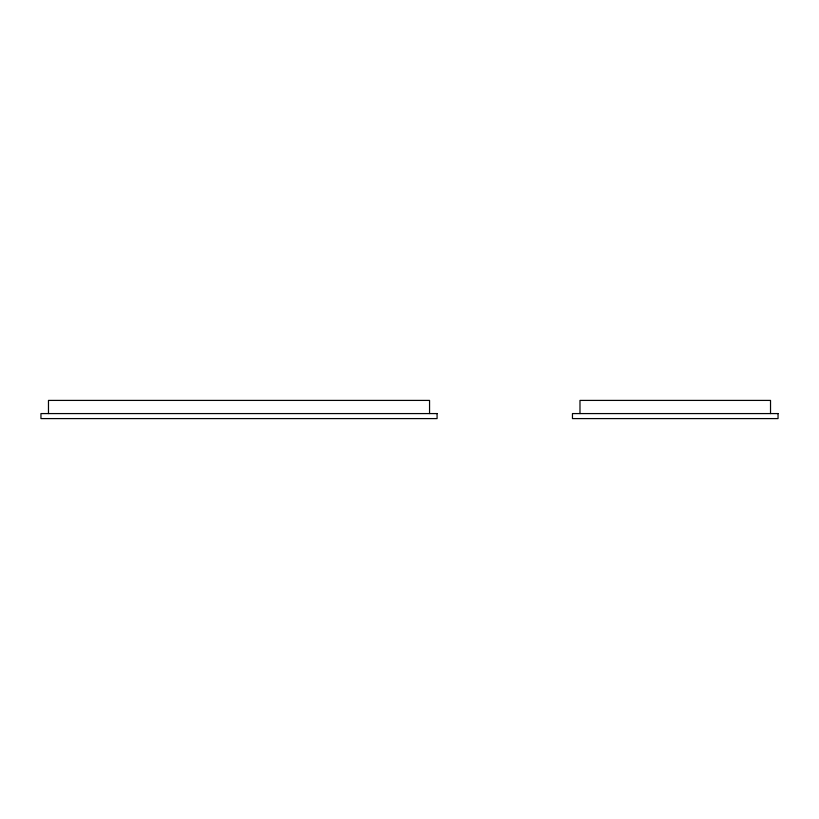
<?xml version="1.0" encoding="UTF-8"?>
<svg xmlns="http://www.w3.org/2000/svg" width="819" height="819" viewBox="0 0 819 819"><rect width="100%" height="100%" fill="white"/><g stroke="black" fill="none" stroke-linecap="round" stroke-linejoin="round"><path stroke-width="1.23" d="M770.525 413.575L770.525 400.409L579.985 400.409L579.985 413.575M429.555 413.575L429.555 400.409L48.475 400.409L48.475 413.575M437.08 413.575L40.95 413.575L40.95 418.591L437.08 418.591L437.08 413.575M778.05 413.575L572.461 413.575L572.461 418.591L778.05 418.591L778.05 413.575"/></g></svg>
